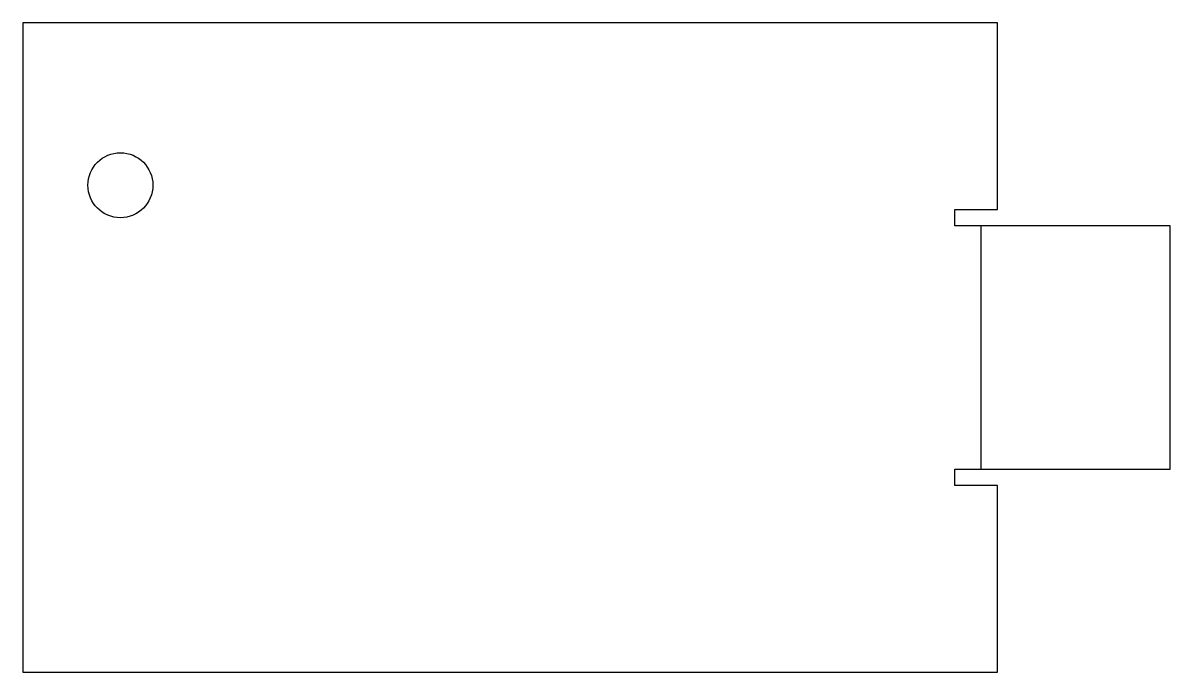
# Model space of a CAD drawing. Header units: millimetres. Extents: x 0 to 141, y 0 to 80.
import ezdxf

# ---------------------------------------------------------------- set-up
doc = ezdxf.new("R2010")
doc.units = ezdxf.units.MM
for name, color, linetype in [('IV_BEND', 7, 'Continuous'), ('IV_INTERIOR_PROFILES', 7, 'Continuous'), ('IV_OUTER_PROFILE', 7, 'Continuous')]:
    doc.layers.add(name, color=color, linetype=linetype)

msp = doc.modelspace()

# ---------------------------------------------------------------- linework, layer by layer
at = {"layer": 'IV_BEND'}
msp.add_line((118, 25), (118, 55), dxfattribs=at)
at = {"layer": 'IV_INTERIOR_PROFILES'}
msp.add_circle((12, 60), 4, dxfattribs=at)
at = {"layer": 'IV_OUTER_PROFILE'}
msp.add_lwpolyline([(0, 0), (120, 0), (120, 23), (114.738053, 23), (114.738053, 25), (141.261947, 25), (141.261947, 55), (114.738053, 55), (114.738053, 57), (120, 57), (120, 80), (0, 80)], close=True, dxfattribs=at)

doc.saveas('drawing.dxf')
